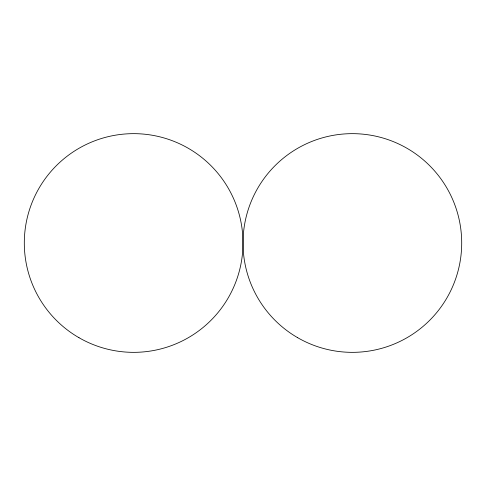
<?xml version="1.0" encoding="UTF-8"?>
<svg xmlns="http://www.w3.org/2000/svg" width="486" height="486" viewBox="0 0 486 486"><rect width="100%" height="100%" fill="white"/><g stroke="black" fill="none" stroke-linecap="round" stroke-linejoin="round"><path stroke-width="0.73" d="M297.675 337.697A109.35 109.35 0 0 0 461.7 243A109.35 109.35 0 0 0 297.675 148.303A109.35 109.35 0 0 0 297.675 337.697M78.975 337.697A109.35 109.35 0 0 0 243 243A109.35 109.35 0 0 0 78.975 148.303A109.35 109.35 0 0 0 78.975 337.697"/></g></svg>
